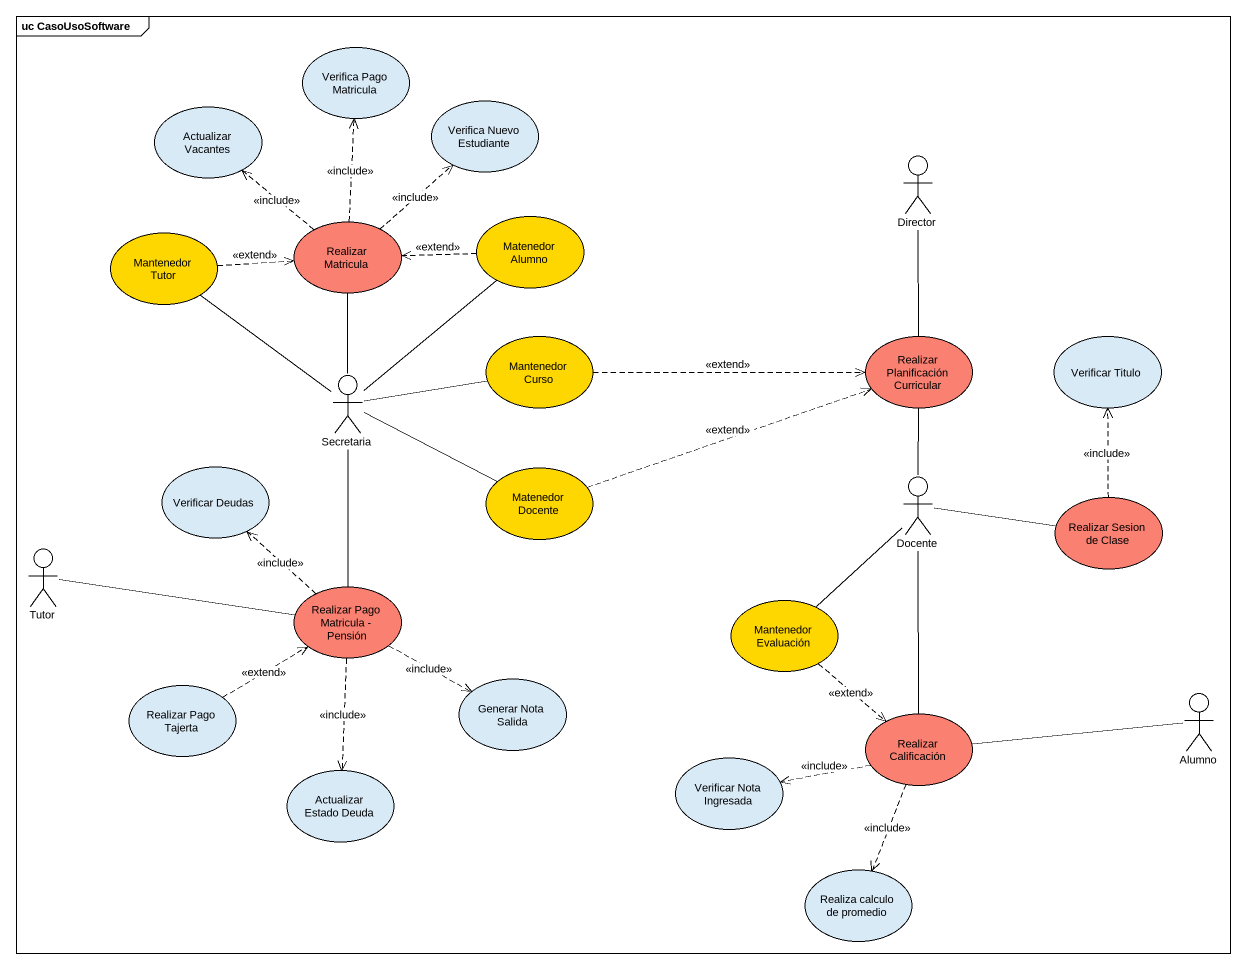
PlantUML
@startuml
mainframe uc CasoUsoSoftware
usecase "Verifica Pago Matricula" as Verifica_Pago_Matricula
usecase "Actualizar Vacantes" as Actualizar_Vacantes
usecase "Verifica Nuevo Estudiante" as Verifica_Nuevo_Estudiante
actor Director
usecase "Realizar Matricula" as Realizar_Matricula #FA8072
usecase "Matenedor Alumno" as Matenedor_Alumno #FFD700
usecase "Mantenedor Tutor" as Mantenedor_Tutor #FFD700
usecase "Mantenedor Curso" as Mantenedor_Curso #FFD700
usecase "Realizar Planificación Curricular" as Realizar_Planificación #FA8072
usecase "Verificar Titulo" as Verificar_Titulo
actor Secretaria
usecase "Verificar Deudas" as Verificar_Deudas
usecase "Matenedor Docente" as Matenedor_Docente #FFD700
actor Docente
usecase "Realizar Sesion de Clase" as Realizar_Sesion_de_Clase #FA8072
actor Tutor
usecase "Realizar Pago Matricula - Pensión" as Realizar_Pago_Matricula #FA8072
usecase "Mantenedor Evaluación" as Mantenedor_Evaluación #FFD700
usecase "Realizar Pago Tajerta" as Realizar_Pago_Tajerta
usecase "Generar Nota Salida" as Generar_Nota_Salida
actor Alumno
usecase "Realizar Calificación" as Realizar_Calificación #FA8072
usecase "Actualizar Estado Deuda" as Actualizar_Estado_Deuda
usecase "Verificar Nota Ingresada" as Verificar_Nota_Ingresada
usecase "Realiza calculo de promedio" as Realiza_calculo_de_promedio
Realizar_Matricula .up.> Verifica_Pago_Matricula : <<include>>
Realizar_Matricula .up.> Actualizar_Vacantes : <<include>>
Realizar_Matricula .up.> Verifica_Nuevo_Estudiante : <<include>>
Matenedor_Alumno .left.> Realizar_Matricula : <<extend>>
Mantenedor_Tutor .right.> Realizar_Matricula : <<extend>>
Mantenedor_Curso .right.> Realizar_Planificación : <<extend>>
Realizar_Planificación -up- Director
Secretaria -up- Realizar_Matricula
Secretaria -up- Matenedor_Alumno
Secretaria -up- Mantenedor_Tutor
Secretaria -right- Mantenedor_Curso
Secretaria -right- Matenedor_Docente
Secretaria -- Realizar_Pago_Matricula
Matenedor_Docente .right.> Realizar_Planificación : <<extend>>
Docente -up- Realizar_Planificación
Docente -right- Realizar_Sesion_de_Clase
Docente -- Mantenedor_Evaluación
Realizar_Sesion_de_Clase .up.> Verificar_Titulo : <<include>>
Tutor -right- Realizar_Pago_Matricula
Realizar_Pago_Matricula .up.> Verificar_Deudas : <<include>>
Realizar_Pago_Matricula .right.> Generar_Nota_Salida : <<include>>
Realizar_Pago_Matricula ..> Actualizar_Estado_Deuda : <<include>>
Mantenedor_Evaluación ..> Realizar_Calificación : <<extend>>
Realizar_Pago_Tajerta .right.> Realizar_Pago_Matricula : <<extend>>
Alumno -left- Realizar_Calificación
Realizar_Calificación -up- Docente
Realizar_Calificación .left.> Verificar_Nota_Ingresada : <<include>>
Realizar_Calificación ..> Realiza_calculo_de_promedio : <<include>>
@enduml
